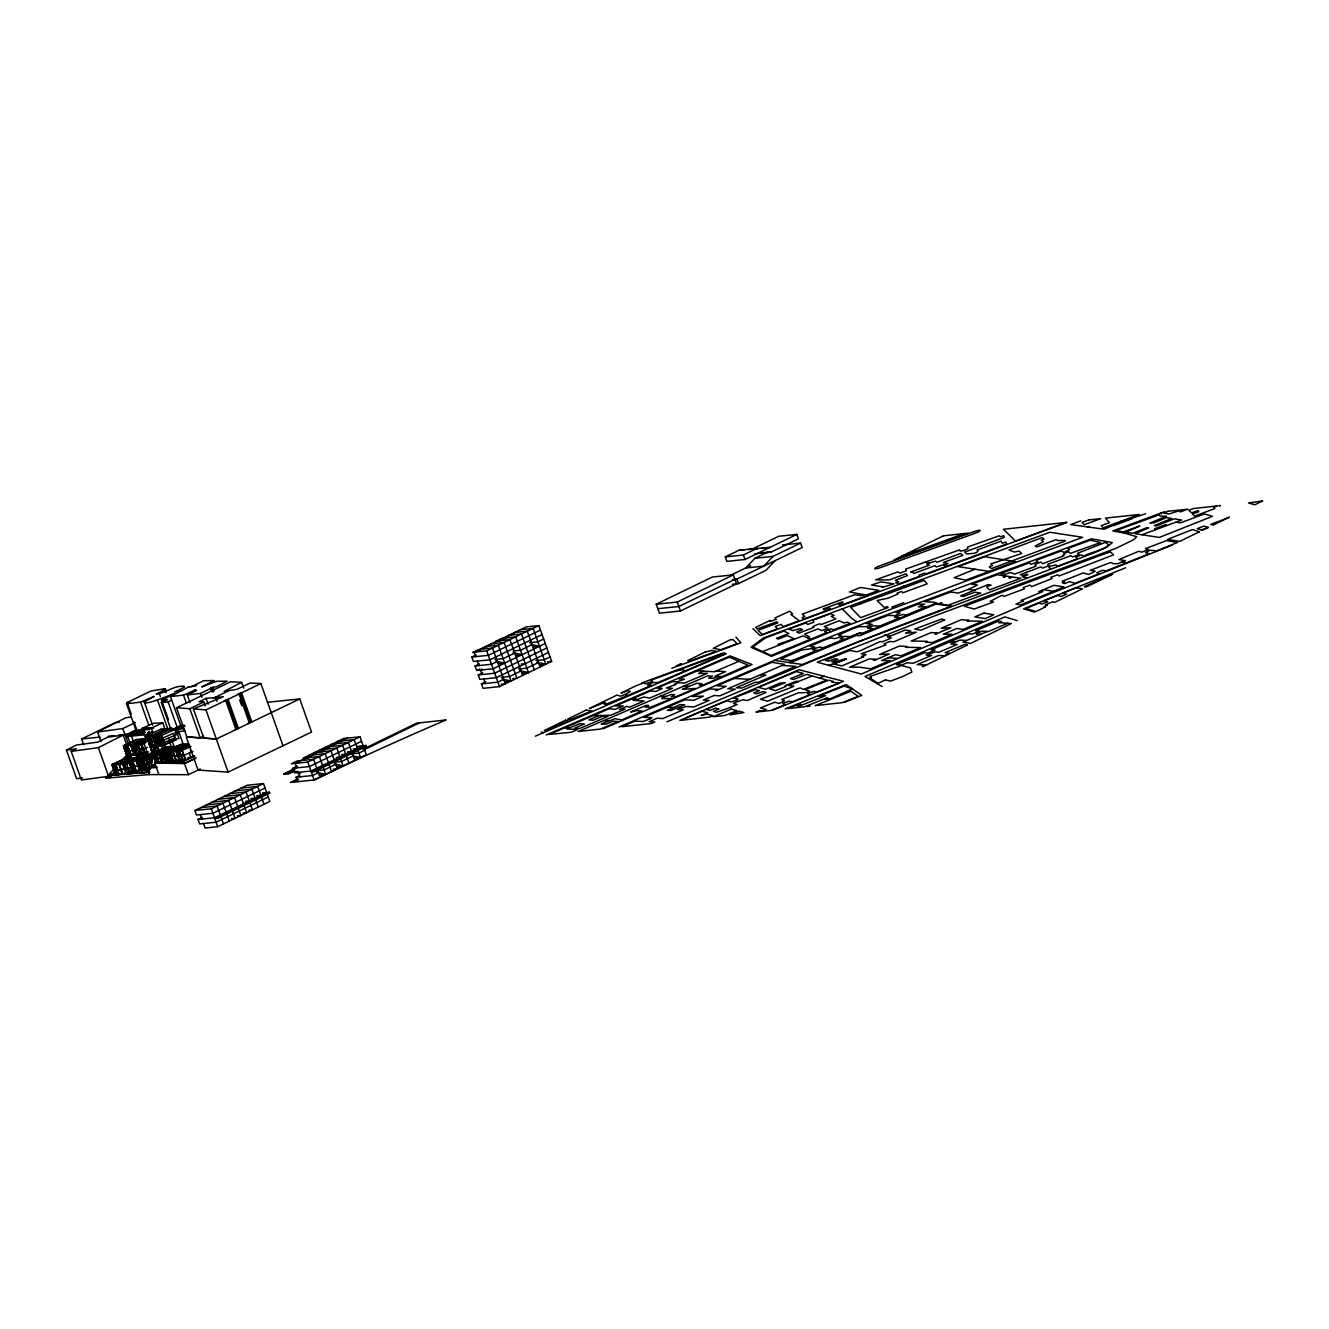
<?xml version="1.0" encoding="UTF-8"?>
<svg xmlns="http://www.w3.org/2000/svg" width="1329" height="1329" viewBox="0 0 1329 1329"><rect width="100%" height="100%" fill="white"/><g stroke="black" fill="none" stroke-linecap="round" stroke-linejoin="round"><path stroke-width="1.5" d="M494.272 644.2L495.95 641.292L501.747 638.485L515.702 636.824L528.46 672.607L522.28 673.255M147.752 737.113L143.914 743.243L145.575 742.396L141.489 744.207L149.944 769.308L141.306 744.373M148.449 736L152.386 731.864L151.656 733.176M153.433 756.118L150.293 761.135L152.187 760.155M155.177 753.344L158.998 750.603L157.403 746.134L154.28 747.745L148.698 756.666L151.755 755.055L157.403 746.134M149.13 731.315L145.226 737.263L142.087 728.442L151.29 728.142L152.569 731.747L150.443 734.97L149.13 731.315L145.476 737.13L146.539 740.103M150.443 734.97L152.386 731.864M146.107 742.114L143.05 743.642L142.735 742.745L148.865 733.492L151.921 731.963L150.194 735.95M143.05 743.642L149.18 734.389L152.237 732.86M149.878 735.053L151.921 731.963M152.536 760.952L149.463 762.464L149.147 761.583L155.277 752.314L158.334 750.802L158.666 751.699L155.593 753.211L155.277 752.314M149.463 762.464L153.549 756.301M142.768 742.712L150.21 732.827M200.247 768.976L188.419 774.691L149.463 774.591L105.672 778.146L113.929 769.109M120.806 761.583L127.684 754.058M114.693 772.614L108.729 775.505L109.526 777.747L115.025 771.717M126.022 759.69L131.521 753.659M767.813 552.033L754.988 558.246L745.702 567.981L763.793 566.121L773.079 556.386L800.573 543.063L802.151 547.548L736.897 579.145L732.877 579.56M775.256 560.572L765.969 570.307L738.492 583.63L732.462 584.245M1080.776 520.835L1070.759 524.606L1104.216 529.224L1121.161 521.749L1145.664 513.742M307.431 758.278L312.564 754.972M321.402 752.081L329.957 746.549M478.872 650.961L485.716 646.542L498.325 645.246L511.067 681.029L504.904 681.677M484.67 648.153L491.497 643.734L504.123 642.439L516.865 678.222L512.745 678.654M502.046 639.731L508.891 635.312L521.5 634.016L534.241 669.816M509.555 635.827L514.688 632.504L527.297 631.209L540.039 667.008M101.054 741.682L97.615 731.997L125.707 717.76L131.554 716.962M82.597 777.914L76.65 778.728L66.45 750.104L76.451 745.037L97.914 742.097L107.599 737.196L123.215 735.07L126.62 744.605M71.201 751.367L98.379 747.646L108.579 776.286L81.385 779.99L71.201 751.367L76.351 748.742L66.45 750.104M98.379 747.646L123.215 735.07M142.735 742.745L145.791 741.233M149.147 761.583L152.204 760.055M160.394 696.579L159.015 692.708L165.826 689.136L163.45 689.386L164.68 688.787L166.059 692.675M152.586 725.235L144.296 701.961L154.147 696.363L140.592 702.161L126.521 703.722L136.87 732.794L144.911 731.914M184.532 725.235L180.794 725.651L170.444 696.562L188.353 687.076L196.609 685.631M171.026 729.737L161.357 702.592L167.604 699.536L161.523 700.2L168.434 719.587M161.357 702.592L168.102 701.845L171.507 700.184M170.444 696.562L183.502 695.133L195.911 689.718L193.951 690.681L196.16 690.715L187.289 694.901L190.047 702.659M212.042 691.927L210.663 688.057L216.992 686.512L227.126 681.196L216.361 681.312L201.809 686.943L214.168 680.614L203.769 680.681L191.376 686.728M126.521 703.722L129.494 702.26L127.086 702.526L131.239 714.155M144.296 701.961C143.914 708.008 198.769 681.827 161.523 700.2M211.078 680.963L212.059 680.481M187.289 694.901L200.48 693.439L211.743 687.94L213.138 691.811M136.87 732.794L139.844 731.349M164.198 730.003L171.674 727.794M362.867 749.323L416.608 723.175L446.129 719.936A696.147 113.696 -19.6 0 0 314.176 779.99L290.403 782.432L297.862 778.827M363.913 749.872L419.399 722.876M666.892 721.813L855.826 642.771L1094.847 552.565L1107.007 547.016L1112.323 542.564L1091.391 538.826L871.957 620.311L812.949 643.817L618.982 727.046M83.644 744.705L81.601 738.974L115.407 722.611L119.51 722.179M118.646 735.153L126.886 734.306L135.774 729.986M145.609 734.671L127.418 736.548L127.102 735.651L137.834 730.452M127.418 736.548L131.039 734.804L143.382 733.525M123.281 745.868L133.116 772.664L123.564 745.835M146.207 735.768L155.692 762.763L146.855 735.568M152.536 745.253L158.367 762.763L149.263 735.601M151.273 740.502L149.529 735.568L158.732 762.597M132.518 745.021L141.987 772.016L132.883 744.855M153.45 735.685L162.919 762.663L157.37 745.12M146.938 771.684L137.734 744.672L147.585 771.484M158.184 735.718L168.019 762.53L158.815 735.518M149.579 769.491L141.04 744.406L150.21 769.292M183.618 728.774L173.8 729.787L173.468 728.89L180.827 725.335M195.529 758.494L184.465 763.461L170.129 762.713L160.925 735.701L175.744 729.189L177.505 734.106L163.168 740.419L160.36 740.436M173.8 729.787L177.438 728.01L183.336 727.412M128.863 755.586L130.508 754.789M175.378 734.256L179.033 732.495L175.179 732.894M115.341 764.457L113.696 765.255L116.985 774.674L133.199 772.664L129.926 763.162L124.627 764.358M105.672 778.146L109.41 776.335M109.526 777.747L111.486 776.8M135.724 772.614L127.152 745.403L125.524 746.184L128.813 755.62L139.794 754.606L148.549 751.932M149.463 774.591L147.07 767.88L154.264 764.408M170.129 762.713L161.557 735.502L158.6 735.518M196.16 757.829L184.449 763.51L154.812 763.079L158.782 774.259M478.573 649.715L472.775 652.522L475.699 652.207M475.716 656.626L474.121 652.157L526.267 626.889L538.893 625.594L551.635 661.393L499.471 686.644L483.025 688.339L481.43 683.87L485.783 681.76M501.781 640.129L506.133 638.036M542.082 634.548L489.919 659.799L473.473 661.493L471.878 657.024L476.214 654.915M474.121 652.157L486.73 650.845L538.893 625.594M540.488 630.062L488.324 655.33L471.878 657.024M545.255 643.485L493.109 668.753L476.646 670.447L475.068 665.979L479.404 663.869M476.646 670.447L479.553 669.035M497.312 661.477L491.514 664.267L475.068 665.979M514.688 653.054L503.11 658.669L494.87 659.516M532.082 644.631L520.486 650.246L513.276 650.994M543.661 639.016L537.88 641.824L529.64 642.671M482.045 669.002L479.138 670.414L482.062 670.115M265.069 788.031L212.906 813.282L196.459 814.993L194.865 810.507L247.011 785.256L263.474 783.562L269.837 801.453L217.69 826.704L205.081 828.017L203.487 823.531M347.334 738.127L295.188 763.394L296.782 767.863M548.445 652.439L496.298 677.69L479.835 679.401L478.241 674.916L482.593 672.823M754.822 553.844L770.903 552.183L798.38 538.876L796.785 534.408L744.988 559.492L726.897 561.37L725.302 556.884L739.339 550.09L769.89 547.432L761.849 548.262M297.281 766.152L292.945 768.262L288.227 773.378L283.841 773.843L288.376 773.827L294.174 771.019L289.639 771.036L294.174 771.019M297.447 766.6C293.194 767.946 280.851 778.811 294.025 770.587M194.865 810.507L211.311 808.813L263.474 783.562M283.841 773.843L295.586 768.677M307.796 762.098L359.96 736.831L366.322 754.722L314.176 779.99L307.796 762.098L291.35 763.793L297.148 760.985L313.594 759.291L319.973 777.183M283.991 774.292L289.788 771.484M546.85 647.971L494.704 673.222L478.241 674.916M748.244 549.525L751.799 549.292L778.711 536.268L796.785 534.408M725.302 556.884L743.393 555.024L757.43 548.229M268.242 796.985L216.095 822.236L199.649 823.93L198.054 819.461L202.39 817.352M361.538 741.3L309.391 766.567L292.945 768.262L294.54 772.73L297.43 771.335M297.713 781.685L296.118 777.216L299.025 775.804M214.501 817.767L266.647 792.499M310.986 771.036L363.133 745.785M656.227 604.213L712.344 577.035L733.375 574.876L736.565 583.83L680.431 611.008L659.417 613.167L656.227 604.213L677.258 602.054L733.375 574.876M269.405 792.217L214.816 818.664L217.557 818.382L269.721 793.114L269.405 792.217L262.544 792.931M365.874 745.503L311.302 771.933L314.043 771.651L366.206 746.4L365.874 745.503L357.734 746.333M503.674 679.368L497.893 682.176L481.43 683.87M521.068 670.946L509.472 676.561L501.249 677.408M538.444 662.523L526.865 668.138L518.642 668.985M550.04 656.908L544.242 659.716L536.019 660.563M293.144 782.15L298.576 779.525M318.379 772.714L312.581 775.521L296.118 777.216M335.755 764.291L324.16 769.906L315.937 770.754M353.149 755.869L341.553 761.484L333.33 762.331M364.727 750.254L358.93 753.061L350.706 753.908M729.571 575.806L750.619 565.606M734.97 579.344L678.837 606.522L657.822 608.699M127.086 702.526L151.107 690.964L164.68 688.787M97.615 731.997L122.866 728.541L135.276 722.561M203.669 736.116L200.197 737.794L186.857 736.864L176.491 707.776L230.748 681.727L241.645 682.358L243.722 688.173M216.328 739.007L186.259 736.93L198.038 770.039L228.106 772.116L311.551 732.063L299.756 698.954L216.328 739.007L203.752 738.027L193.386 708.938L223.372 696.728L206.078 698.373L199.151 701.695L203.769 702.011L205.148 705.898M241.645 682.358L224.069 691.429L237.094 689.253L250.134 682.99L260.883 683.555L283.027 745.752M176.491 707.776L189.831 708.706L203.769 702.011M213.172 698.29L228.306 691.03M193.386 708.938L205.962 709.935L260.883 683.555M679.833 720.401L799.144 669.75L843.5 681.328L772.431 710.301M132.767 772.847L123.647 745.685L136.87 739.422L146.788 738.608M130.79 754.673L127.418 754.955L124.062 745.552L136.804 739.522M142.17 739.09L127.584 745.918L129.345 750.835M145.974 738.675L130.89 745.752L134.345 755.154M145.426 740.253L134.694 745.336L137.983 754.756L141.289 753.194M145.675 740.203L134.877 745.32L136.621 750.237L140.226 748.543M129.378 750.187L127.219 751.134L138.266 750.104L141.522 748.576M138.133 750.237L143.499 749.024M128.813 755.62L132.535 753.908M143.25 749.141L147.303 747.28M115.174 774.142L111.819 764.756L125.059 758.494L139.429 757.297M115.59 774.01L112.251 764.624L124.976 758.593M119.228 774.392L115.773 764.989L130.342 758.145M146.423 751.483L139.794 754.606L136.438 745.287L124.062 745.552M140.126 749.29L141.705 753.776L146.672 751.417M134.146 757.746L119.078 764.806L122.534 774.226M132.485 772.88L128.88 761.035L142.103 754.789L150.044 754.124M137.452 757.563L122.883 764.391L126.155 773.827L129.478 772.249M136.272 770.687L132.817 761.268L147.22 754.457M133 761.268L147.403 754.44M129.677 763.278L132.983 761.716M131.671 768.079L115.39 770.205L117.55 769.242M149.346 754.905L136.123 761.102L139.578 770.504M150.908 755.553L139.927 760.686L143.216 770.106L146.522 768.544M150.243 768.943L146.971 759.457L141.671 760.637L144.961 770.072L148.333 768.395M124.561 769.341L128.398 767.597M129.694 767.63L126.388 769.192L115.457 770.172M154.247 756.002L146.722 759.573L143.349 759.856L146.688 769.242M134.611 765.537L132.451 766.501L143.499 765.454M153.516 756.417L146.904 759.557L150.077 768.959M116.985 774.674L118.73 773.86M126.089 772.531L122.351 774.242L120.773 769.757M145.459 763.893L141.854 765.604L140.093 760.67M143.366 765.587L146.738 763.926M131.289 772.099L127.983 773.677L124.693 764.241L112.251 764.624M128.88 761.035L132.435 760.753L130.757 761.55L134.046 770.97L135.774 770.139L132.219 770.438M148.483 764.491L152.536 762.63M130.607 771.136L148.998 770.023L149.795 772.265L131.405 773.378L130.607 771.136L134.329 769.391M142.087 728.442L153.084 723.375L162.769 722.843L165.46 730.385M151.29 728.142L162.769 722.843M151.356 732.312L152.569 731.747M155.36 765.57L151.855 765.62L143.565 742.23L144.396 743.011M138.415 730.153C184.532 722.544 105.373 738.01 152.22 727.727M138.565 730.585L142.751 728.657L152.386 728.176M161.208 735.668L170.394 762.68L169.68 760.454L183.668 761.218L194.732 756.267M165.776 743.21L160.095 745.735L151.008 745.802L147.735 736.382L149.944 735.452L151.107 738.741M165.095 729.372L149.512 736.249L152.935 745.669M168.185 729.239L152.204 736.349L155.626 745.768L153.882 741.3M152.337 736.349L168.318 729.239M171.009 729.339L155.427 736.216L158.699 745.635M147.735 736.382L161.689 735.386L164.912 744.888L161.955 744.921L158.732 735.402M151.689 740.386L149.413 741.333L158.566 741.233M162.52 738.176L173.534 733.276L175.926 739.987L164.763 744.888L163.168 740.419M158.5 741.266L162.171 739.572M151.008 745.802L152.868 744.971L149.911 744.988L146.572 735.601L160.759 729.289L175.744 729.189M164.115 742.662L175.129 737.761M156.373 762.348L153.034 752.962L167.221 746.649L176.591 746.582M156.789 762.231L153.45 752.829L167.089 746.765M170.212 761.401L166.54 763.095L157.47 763.162L154.181 753.742L156.39 752.812L157.57 756.101M171.557 746.732L155.975 753.609L159.397 763.029M174.78 746.599L158.649 753.709L162.072 763.128M168.019 752.862L165.062 752.878L168.418 762.281L171.358 762.248L167.072 750.619L181.259 744.323L188.834 744.273L172.704 751.367L175.976 760.803L179.814 759.158M171.64 762.132L167.487 750.503L181.143 744.439L188.568 744.39M177.471 746.699L161.872 753.576L165.161 762.996L168.7 761.417M154.181 753.742L168.135 752.746L171.358 762.248M184.266 759.075L180.594 760.769L171.507 760.836L168.235 751.4L170.444 750.486L172.205 755.404L169.929 756.351L179.182 756.151L182.671 754.606M185.611 744.406L170.012 751.267L173.434 760.703M158.151 757.746L155.875 758.693L165.145 758.477M185.678 759.806L182.189 750.403L168.235 751.4M163.567 758.527L167.354 756.832M163.766 758.494L167.205 756.965M181.923 750.52L190.927 746.582M164.962 758.626L168.617 756.932M157.47 763.162L159.33 762.331M177.604 756.184L181.409 754.507M179 756.301L183.95 755.337M171.507 760.836L173.385 760.005L170.428 760.022M183.684 755.453L193.004 751.367M182.754 759.075L179.199 760.67L175.926 751.234L189.731 745.104L176.076 751.234L177.82 756.151M185.263 759.922L194.599 755.836M535.288 736.183L726.232 653.785L723.724 652.788L641.774 682.973M625.278 694.369L630.345 691.545L627.703 690.814L621.092 693.057L636.259 685.664L644.2 682.724L645.263 683.804L650.828 681.96L652.489 681.345L651.276 680.116L721.813 654.051L723.192 654.566L657.888 682.591L653.104 682.508L647.356 684.983L651.559 685.299L627.903 695.466L605.742 704.32L603.898 703.805L605.659 703.107L604.03 702.659L589.561 708.44L616.905 695.1L620.759 696.18L624.746 694.585L627.903 695.466M546.236 734.987L730.103 655.928L752.048 664.566L603.117 728.774M593.382 715.517L610.609 715.318L625.012 709.138L619.364 709.536L626.906 706.314L629.697 707.128L644.05 700.981L633.202 700.35L635.744 699.253M608.549 720.85L603.615 720.567L578.065 731.515L600.525 729.056L618.135 721.514L612.951 721.215L606.389 724.039L601.24 724.288L602.402 723.491L614.962 718.707L621.723 719.986L642.057 710.949L636.491 710.633L630.694 712.045L646.376 705.317L648.535 705.45L644.914 706.995L650.462 707.327L671.859 698.489L661.726 698.639L663.42 697.924L662.025 697.825L671.261 694.469L674.8 694.685L671.261 696.645L675.564 696.894L695.217 688.472L682.375 689.369L683.77 688.655L696.928 683.189L702.044 683.837L699.353 685L702.858 685.199L747.994 665.065L738.758 661.344L714.47 671.76L703.224 671.095L698.689 673.504L707.443 673.288L684.535 683.106L678.322 682.741L674.418 684.418L675.713 684.501L666.394 687.973L672.457 688.339L649.698 698.09L643.967 697.027L637.422 699.353L631.674 699.021M603.997 720.584L707.593 675.863L712.494 676.162L708.606 678.106L712.842 678.355L718.291 676.428L722.727 676.694M678.405 707.609L684.767 704.868L680.182 704.619L667.324 710.301L670.946 710.5L677.757 707.56L682.674 707.842L685.864 706.48L693.971 706.928L709.188 700.4L703.357 700.067L713.972 695.516L719.836 695.831L735.319 689.203L727.81 688.771L784.658 664.384L771.95 662.291L717.128 685.814L726.215 686.329L716.514 690.499L715.401 690.432L717.876 689.369L709.985 688.904L692.343 696.479L703.406 696.13L693.721 700.283L684.684 699.768L643.95 717.245L651.775 717.693L649.532 718.657L650.462 718.707L642.871 721.514L635.129 721.066L621.955 726.714L651.293 723.524L654.798 722.012L649.15 721.697L657.191 718.241L662.822 718.574L683.239 709.819L677.524 709.487L681.511 707.776M597.568 715.75L598.432 715.816L588.863 719.903L593.299 720.168L602.868 716.065L608.001 716.381L579.843 728.442L574.66 728.142L584.428 723.956L580.042 723.69L566.752 728.907L577.6 729.538L571.254 732.262L549.292 734.405L609.313 708.673L614.878 709.42L623.135 705.882L615.493 705.948L650.28 691.047L655.911 691.379L660.181 689.535L662.108 688.405L657.058 688.106L672.208 681.611L677.209 681.91L684.418 679.169L678.654 678.82L727.744 657.789L729.986 657.257L738.758 661.344M888.187 657.755L881.725 660.513L890.131 660.53L870.711 668.803L859.032 667.108L849.596 667.274L869.382 658.852L875.545 659.3L873.369 660.214L874.582 660.314L889.317 654.034L879.615 654.483L899.534 645.994L907.192 646.558L905.448 647.306L920.648 647.539L901.328 655.762L895.248 654.748L888.187 657.755L897.872 658.47L1043.448 596.488L1172.394 544.973M966.465 640.528L962.91 642.04L970.519 643.452L1011.386 623.517L998.66 622.636L1001.485 621.44L998.195 621.208L975.685 630.826L979.506 631.076L972.512 634.066L968.708 633.8L931.214 649.798L935.018 650.064L928.107 653.004L924.336 652.738L896.377 664.666L901.793 665.048L907.109 662.772L913.339 663.204L931.629 655.396L926.097 655.031L935.001 651.924L939.022 652.207L957.212 644.449L950.816 644L960.02 640.08L966.465 640.528L980.619 634.481L976.317 634.182L982.081 631.076L988.411 631.508L1007.747 623.268M980.337 634.465L987.414 631.441M1164.619 511.682L1112.772 530.936L1124.749 533.211L1126.693 532.381L1132.624 533.311L1147.093 527.596L1148.688 527.846L1135.149 533.677L1159.32 537.448L1212.447 516.317L1204.406 513.958L1180.401 522.878L1176.132 522.081L1142.01 534.756M897.872 658.47L861.275 674.019L817.202 662.224L933.739 616.241L1116.127 548.229L1133.521 539.79L1136.81 536.7L1124.749 533.211M762.564 651.559L803.198 635.827L807.451 637.804L809.477 637.023L804.66 634.049L818.049 628.866L821.737 630.577L827.917 628.185L824.329 626.54L839.247 620.759L843.998 622.952L847.237 622.138L850.028 623.417L833.532 629.813L831.273 628.783L824.495 631.408L826.904 632.521L771.036 655.446L752.762 647.024L765.487 637.92L783.811 631.109L788.894 633.468L776.418 638.285L778.213 639.099L787.266 635.594L794.044 638.717L778.013 644.349L779.442 645.014M1087.404 527.115L1089.099 526.417M867.638 626.241L872.206 624.331L866.525 623.6L887.971 615.393L895.181 615.676L900.148 613.101L896.195 612.586L918.09 604.18L924.635 604.213L918.422 606.805L926.28 606.904L906.278 615.244L902.989 614.496L897.291 616.191L894.666 617.287L899.55 617.902L879.732 626.158L873.303 625.793L867.571 628.185L873.037 628.883L862.82 633.152L859.929 632.787L850.693 636.624L844.347 636.358L840.011 638.717L844.181 639.266L823.897 647.705L819.478 647.14L815.258 648.319L812.517 649.765L817.169 650.363L795.822 659.25L790.821 660.596L780.688 658.935L801.902 649.964L811.022 648.735L814.743 647.04L810.158 646.459L810.972 645.828L825.243 639.698L830.625 638.036L835.26 638.618L841.938 636.01L838.616 635.079L853.417 628.434L859.165 626.623L871.143 626.707M935.849 604.13L859.498 635.827L856.308 635.445L790.306 662.722M788.728 662.49L858.916 633.468L862.089 633.867L934.221 603.914L951.547 606.157A696.147 113.696 -19.6 0 0 802.417 664.533L774.325 660.33M968.359 589.395L958.159 593.116L950.767 592.003L924.785 601.688L934.536 602.27L938.257 603.731L941.896 603.017L939.669 603.931L948.125 605.21L980.802 593.099L974.805 592.202L963.525 596.372L960.535 595.924L987.945 584.61L991.118 585.076L986.666 586.92L989.424 589.893L1020.871 578.281L1012.399 577.019L1009.974 578.015L1008.944 577.866L1011.369 576.852L1006.618 576.138L1004.309 577.102L1003.279 576.936L1005.555 575.989L997.232 574.726L971.848 584.212L977.446 585.059L968.359 589.395L974.888 590.375M1043.481 589.644L1038.663 591.621L1042.85 591.571L1021.037 600.525L1023.596 600.957L1015.954 604.097L1020.705 604.911L1053.581 591.372L1043.481 589.644L1054.047 585.308L1063.964 587.003L1053.399 591.339M974.821 569.261L954.089 577.7L965.701 580.108L1015.522 561.586L984.639 556.735L958.226 566.669L989.158 571.37M828.382 665.53L846.54 658.918L833.831 664.085L841.855 665.879L863.767 656.742L861.724 656.393L866.076 654.649L861.358 653.768L885.878 644.98L883.935 643.9L889.882 641.458L893.952 641.757L916.296 632.172L905.498 633.202L910.88 631.009L905.298 629.979L887.706 637.172L891.211 637.82L888.586 639.232L882.19 641.841L880.296 641.492L860.145 650.778L856.873 651.775L849.713 650.429L825.259 660.413L829.08 661.128L834.928 658.735L837.951 659.3L831.821 661.809L834.529 662.307L845.227 658.669M831.24 631.64L771.484 656.343L751.068 647.256L763.195 638.07L1049.827 532.248L1082.67 537.298L831.24 631.64L827.901 630.096M1125.646 567.765L1023.596 608.832L1034.626 612.171M761.966 711.181L766.202 709.487L760.387 707.958L774.707 702.227L779.06 703.373L784.21 701.297L782.814 700.915L784.077 700.134L781.701 699.503L798.297 692.841L806.786 692.509L809.56 691.163L805.092 689.651L828.615 680.215L833.3 681.445L831.738 682.076L839.263 683.04L817.119 691.927L813.348 691.379L807.583 693.688L809.793 694.851L792.832 701.662L788.678 701.263L782.748 703.639L785.024 704.785L770.837 710.467L755.952 712.095L759.706 710.583L762.663 711.364M844.181 702.46L861.757 695.383L846.108 684.551L785.173 708.905M811.969 676.062L788.429 685.482L793.745 686.179L792.4 686.993L760.537 699.27L767.63 701.197L798.181 688.505L800.241 687.957L803.613 689.352L826.771 680.099L806.686 674.368L793.546 679.484L790.473 678.67L803.331 673.454L796.387 671.544L758.46 687.359L765.421 689.269L780.289 683.006L785.273 682.724L769.574 689.003L775.555 690.631L786.054 686.428L785.007 685.731L796.47 681.162L798.114 681.611M1121.942 562.084L1125.48 560.672L1118.902 559.575L1138.687 551.286L1141.827 552.166L1148.555 549.475L1145.465 548.611L1166.513 540.604L1177.511 542.481L1156.762 550.837L1149.884 550.256L1145.532 552.631L1149.369 553.695L1106.409 570.789L1102.771 570.291L1096.79 572.666L1098.784 573.879L1074.912 583.331L1069.629 581.62L1064.828 583.547L1062.253 582.8L1064.629 581.836L1062.452 581.205L1083.168 572.965L1088.368 574.477L1091.325 573.314L1095.196 571.138L1090.179 570.324L1110.695 562.449L1113.204 563.679L1117.689 563.712L1121.759 562.051L1126.327 562.898M1218.012 521.699L1229.408 517.164L1213.211 525.055L1210.802 524.34L1217.696 521.599L1219.308 522.081M1201.316 529.922L1208.41 527.397L1202.529 530.271L1197.196 528.709L1203.841 526.068L1207.961 527.281M819.412 678.089L824.279 676.179M866.292 595.027L878.818 590.309L860.345 587.468L849.381 591.953L867.937 595.342L840.028 605.675L838.732 604.413L843.084 602.635L842.287 601.854L823.166 608.931L823.93 609.695L829.379 607.868L830.592 609.097L803.547 619.115L802.068 617.653L804.826 616.639L802.301 614.131L854.763 594.694L860.976 595.674L863.883 594.595M903.786 602.652L891.942 607.071L892.623 608.017M1113.337 525.736L1131.992 518.775L1130.597 517.679M671.826 668.321L740.868 642.771L735.917 637.056M948.175 565.722L1006.601 544.026L1005.854 542.082L1002.182 543.179L1001.152 541.102L977.064 550.023L977.961 550.937L977.048 552.216L973.841 553.396L966.632 553.894L964.788 552.033L1004.259 537.398L1003.677 535.687L1000.405 536.85L999.192 535.803L967.479 547.083L967.977 548.561L963.974 550.538L960.136 551.086L959.704 549.841L905.664 569.094L906.278 570.789L900.015 573.098L897.839 571.919L875.595 579.843L889.201 579.959L905.896 573.796L907.508 575.557L895.43 580.258L898.47 581.77L895.613 582.816L899.966 583.514L919.253 576.404L919.103 575.108L924.502 573.115L926.114 573.862L948.175 565.722L942.959 564.941L936.28 566.968L935.018 565.639L913.787 573.48L912.259 571.835L910.681 572.035L929.403 565.124L926.645 563.911L935.5 561.12L936.962 562.283L960.468 553.462L962.827 555.323L944.088 562.217L943.374 562.732L948.075 563.496L943.773 565.058M1120.646 521.367L1103.203 527.846L1101.276 525.636L1109.416 522.629L1105.479 518.127L1139.302 514.439L1120.646 521.367L1122.108 522.463M1176.132 522.081L1181.697 520.021L1174.321 518.825L1156.38 525.869L1154.452 525.57L1171.713 518.443L1166.546 517.629L1153.954 522.829L1149.95 523.028L1166.513 516.2L1160.35 516.184L1158.971 514.888L1115.795 530.686L1123.204 531.849L1139.867 525.952L1125.779 532.248L1126.693 532.381M1066.988 522.33L760.238 635.627L752.962 628.733M964.306 533.544L901.76 556.153M187.904 687.309L189.798 686.711M159.015 692.708L156.457 694.07C166.075 693.007 173.866 685.315 184.083 686.279L182.987 686.827L184.548 687.126L174.481 692.044L181.458 690.465M210.663 688.057L211.743 687.94M782.482 544.94L800.573 543.063M751.799 549.292L757.829 548.678M754.988 558.246L773.079 556.386M520.486 629.697L533.095 628.401L545.837 664.201L539.674 664.832M497.295 640.927L509.921 639.631L522.662 675.414M495.95 641.292L500.335 640.844M479.919 649.349L492.527 648.054L505.269 683.837L501.166 684.269M533.294 646.941L539.458 646.293L530.587 644.316M515.918 655.347L522.081 654.715L513.21 652.738M498.525 663.769L504.688 663.138L495.817 661.161M521.151 664.085L525.271 663.669M547.515 661.809L551.635 661.393M267.295 702.293L299.756 698.954M177.122 727.129L184.98 726.315M173.468 728.89L183.302 727.877M81.601 738.974L100.124 737.063M108.363 736.216L114.527 735.568M145.127 732.412L130.724 733.907L133.432 741.549M165.71 730.302L169.813 729.87M127.102 735.651L143.283 733.99M175.195 731.963L185.395 730.9M148.898 735.784L151.506 741.366M130.541 754.789L126.986 755.088L123.929 745.652M138.382 744.473L136.438 745.287L138.266 750.104M141.04 744.406L138.116 744.489L147.22 771.667M359.96 736.831L343.497 738.525L302.929 758.178L319.392 756.483L325.755 774.375L319.591 775.006M337.699 741.333L354.162 739.638L360.524 757.53L354.361 758.178M331.918 744.14L348.364 742.446L354.743 760.338M156.041 762.58L185.312 763.095M167.388 762.73L158.55 735.552M170.76 762.514L161.291 735.518M326.12 746.948L342.566 745.253L348.946 763.145M320.322 749.755L336.769 748.061L343.148 765.953L336.968 766.584M363.465 746.682L366.206 746.4M314.524 752.563L330.971 750.868L337.35 768.76L333.23 769.192M353.232 749.008L357.351 748.592M308.727 755.37L325.19 753.676L331.552 771.568M347.434 751.815L351.554 751.4M341.636 754.623L345.756 754.207M336.353 757.38L339.958 757.015M294.54 772.73L313.727 770.754L314.043 771.651M241.23 788.064L257.676 786.369L264.039 804.261M235.432 790.871L251.879 789.177L258.258 807.068M229.635 793.679L246.081 791.984L252.46 809.876L248.855 810.241M223.837 796.486L240.283 794.775L246.662 812.683L243.057 813.049M266.979 793.396L269.721 793.114M218.039 799.294L234.502 797.583L240.865 815.491L237.26 815.856M256.746 795.739L260.866 795.307M212.241 802.101L228.704 800.39L235.067 818.299L231.462 818.664M250.948 798.546L255.068 798.114M206.46 804.892L222.907 803.198L229.269 821.106M245.666 801.304L249.271 800.922M200.662 807.7L217.109 806.005L223.488 823.914M198.054 819.461L217.242 817.485L217.557 818.382M224.086 700.632L225.631 700.483L235.997 729.571L234.452 729.721M237.609 694.17L239.07 694.037L249.42 723.126L247.975 723.258M123.647 745.685L127.202 745.386M125.408 750.603L128.946 750.32M141.705 753.776L145.094 753.493M124.81 758.61L137.286 757.58M111.819 764.756L115.374 764.457M126.288 763.56L129.843 763.261M145.177 764.673L148.732 764.374L145.094 764.773M130.624 765.969L134.179 765.67M113.58 769.674L117.135 769.375M132.917 771.053L129.295 760.902L141.754 760.537L145.027 769.956L134.462 770.837L131.172 761.417M134.046 770.97L144.961 770.072M109.41 775.172L149.429 771.999M108.729 775.505L148.665 772.365M739.339 550.09L744.672 549.757M758.427 552.98L770.903 552.183M147.718 767.581L157.204 767.165M147.07 767.88L156.407 767.547M160.493 729.405L175.478 729.305M177.089 734.239L175.328 729.305M149.944 735.452L146.987 735.469L150.327 744.871M149.529 735.585L146.572 735.601L155.692 762.763M174.132 735.601L175.727 740.087L172.77 740.103M175.245 738.642L179.033 738.608L177.438 734.14M160.477 740.319L163.434 740.303M149.828 741.2L158.683 741.117M167.554 742.429L170.361 742.413L168.766 737.927M166.956 746.765L177.322 746.699M167.487 750.503L170.444 750.486M167.072 750.619L170.029 750.603L171.906 756.201M181.525 748.742L185.412 759.922L182.455 759.939L179.116 750.553L182.073 750.52M153.45 752.829L156.39 752.812M153.034 752.962L155.991 752.928L157.736 757.862M188.053 757.447L190.861 757.43L189.266 752.962M166.823 757.796L169.78 757.779L166.939 757.68L165.195 752.762M170.843 759.906L173.65 759.889M185.528 759.806L182.721 759.823L179.232 750.42M180.711 760.653L171.923 760.703L170.328 756.234M171.491 762.132L168.683 762.148L167.089 757.68M782.067 665.497L795.789 666.278L758.311 682.342L755.453 682.192L741.798 688.04L736.283 687.724L765.869 675.032L760.537 674.733M734.322 678.438L749.838 679.318M667.64 707.094L673.089 707.393M716.098 671.062L725.634 671.627L714.902 676.228L718.291 676.428M564.925 727.711L568.978 727.943M697.492 670.746L703.224 671.095M683.837 686.046L689.12 686.362M660.314 696.13L665.281 696.429M950.002 641.791L955.186 642.14M925.134 562.2L929.403 562.898M1026.636 577.7L1022.283 576.803L1027.832 574.709L1027.001 574.128L1023.662 575.391L1020.207 574.693L1040.856 566.885L1042.617 568.098L1049.329 565.556L1047.617 564.376L1070.892 555.655L1072.719 556.917L1079.281 554.442L1077.553 553.246L1105.196 542.448C1117.905 547 1083.683 553.894 1084.78 556.054L1080.676 554.99L1075.875 557.383L1077.719 558.662L1057.668 566.237L1055.708 564.891L1050.143 566.353L1048.863 567.483L1050.641 568.679M884.566 635.079L889.998 636.226M536.966 662.207L545.837 664.201M519.573 670.63L528.46 672.607M502.196 679.053L511.067 681.029M353.431 755.952L360.524 757.53M334.26 763.976L343.148 765.953M316.883 772.398L325.755 774.375M676.926 670.63L682.325 669.766L685.531 670.663M1017.266 620.643L1004.84 616.922L865.029 676.461L882.157 686.561M541.202 732.03L543.262 732.728M807.451 637.804L810.358 639.149M295.603 771.352L300.337 773.644M295.752 771.8L298.925 773.328M856.657 621.59L851.839 618.517L842.137 608.798M905.414 587.468L903.836 585.989M1155.599 529.706L1154.585 528.743L1165.799 524.59L1166.796 525.553M868.767 598.964L870.063 600.442M1160.666 513.144L1161.347 514.057M743.393 555.024L744.988 559.492M736.897 579.145L738.492 583.63M677.258 602.054L680.431 611.008M486.73 650.845L499.471 686.644M477.31 661.094L478.905 665.58M480.5 670.049L482.078 674.517M483.673 679.003L485.268 683.471M298.377 772.348L299.972 776.817M241.513 692.858L251.862 721.946L250.433 722.079L240.067 693.007M239.685 700.001L241.762 705.815M228.04 699.336L238.389 728.408L236.878 728.558L226.511 699.469M212.889 686.96L214.268 690.847M215.713 697.459L217.092 701.33M206.078 698.373L208.138 704.187M200.48 693.439L201.858 697.326M205.962 709.935L228.106 772.116M189.831 708.706L200.197 737.794M183.502 695.133L186.259 702.891M190.346 749.971L190.678 750.868M211.311 808.813L217.69 826.704M168.102 701.845L183.468 744.954M183.668 761.218L188.419 774.691M200.297 814.594L201.892 819.063M179.182 756.151L177.438 751.234L180.594 760.769M157.669 700.499L168.019 729.571M171.79 740.22L174.498 747.862M173.119 751.25L176.392 760.686M169.481 741.682L171.491 747.347M172.969 751.25L176.126 760.803M169.747 751.4L171.507 756.317M168.65 751.284L170.394 756.201M163.583 740.303L165.178 744.772L162.221 744.788L160.626 740.319M163.268 753.676L166.54 763.095M156.805 736.316L160.095 745.735M161.756 753.693L163.5 758.61M155.294 736.332L157.055 741.25M140.592 702.161L148.881 725.435M158.915 753.593L162.354 763.012M152.47 736.233L155.892 745.652M156.373 746.632L157.968 751.101M160.344 758.66L161.939 763.128M148.865 733.492L149.18 734.389M155.709 753.726L157.453 758.643M149.247 736.366L150.991 741.283M151.755 755.055L152.818 758.045M149.097 756.467L150.692 760.936M133.996 721.913L137.452 731.614M145.26 753.477L141.738 744.09L138.199 744.39L141.455 753.892M147.154 759.44L150.493 768.827M141.489 744.207L145.011 753.593M145.143 758.228L146.306 761.5M143.416 759.739L146.938 769.126M131.139 745.619L134.594 755.038M136.555 760.969L138.299 765.886M126.886 734.306L130.275 743.841M136.372 760.985L139.827 770.388M122.866 728.541L128.398 744.057M127.767 745.901L131.056 755.337M127.351 746.034L129.096 750.951M132.568 761.401L134.329 766.318M125.939 746.051L127.7 750.985M127.634 751.001L129.229 755.487M124.693 747.812L127.169 755.071M128.298 768.361L129.893 772.83M126.371 763.461L129.644 772.946M123.049 764.391L124.793 769.308M119.328 764.69L122.783 774.109M115.939 764.972L117.7 769.89M115.523 765.105L117.268 770.023M114.128 765.122L117.401 774.541M153.715 735.651L162.919 762.663M136.438 754.473L139.063 762.198M136.173 754.507L138.797 762.215M130.441 755.038L133.066 762.763M130.159 755.071L132.8 762.796M126.787 745.569L135.99 772.581M718.723 709.021L713.457 711.364L716.547 712.244L727.129 708.59L737.18 704.569L733.475 703.539L734.322 702.792L743.027 699.718L747.164 700.582L766.036 692.442L762.912 691.578L756.749 693.771L753.693 692.924L759.341 690.665L755.52 689.585L733.907 697.908L738.143 699.104L736.399 699.802L737.263 700.051L731.05 701.928L726.813 700.748L706.048 709.354L709.968 710.45L715.7 708.174L718.723 709.021M885.563 679.883L877.921 683.339L869.864 677.823L871.259 677.292L869.997 676.428L901.577 665.547L910.398 667.889L911.86 672.059L902.823 676.478L890.463 681.146L885.563 679.883M882.954 586.803L882.19 587.385L893.919 583.846L880.861 581.869L871.525 585.059L882.954 586.803M1069.33 549.625L1064.08 552.415L1061.223 550.97L1036.338 560.207L1037.866 561.718L1030.922 564.293L1029.427 562.815L1000.571 573.513L1005.422 574.261L1010.322 572.434L1014.691 574.078L1036.039 566.171L1034.776 564.941L1037.019 563.546L1040.939 562.101L1042.551 563.695L1063.781 555.821L1062.967 555.024L1064.778 554.343L1063.914 553.512L1068.649 551.751L1070.31 553.379L1100.545 542.581L1090.245 540.189L1068.067 548.395L1069.33 549.625M802.251 629.647L796.785 631.939L798.862 633.119L813.929 627.371L812.8 626.723L814.677 625.693L819.694 623.766L821.106 624.564L835.791 618.949L831.273 616.374L834.014 615.327L830.642 613.682L812.85 620.311L813.797 622.221L807.766 624.447L805.739 622.936L789.027 629.099L792.732 630.644L800.44 628.6L802.251 629.647M565.539 720.152L544.309 730.518L568.314 720.933L565.539 720.152M586.172 710.101L567.699 719.105L569.892 719.72L591.97 710.899L586.172 710.101M681.412 663.636L676.046 666.261L681.412 663.636M705.267 652.007L687.757 660.546L688.771 661.526L716.331 651.31L711.679 650.446L705.267 652.007M730.85 639.515L713.191 648.319L720.8 649.748L737.047 643.734L733.359 639.847L730.85 639.515M769.79 620.527L755.603 627.454L757.148 628.933L776.717 621.822L777.847 622.902L758.078 630.345L762.331 634.431L777.598 628.767L775.256 626.524L781.037 624.381L783.379 626.623L799.178 620.759L790.938 614.53L792.599 613.915L789.758 611.174L775.006 617.985L776.302 619.214L770.621 621.324L769.79 620.527M943.424 535.82L893.852 560.007L968.409 533.095L943.424 535.82M967.379 644.98L923.323 666.477L922.193 666.394L925.665 664.915L917.16 664.616L938.656 655.463L944.487 655.895L949.388 653.237L945.152 652.689L964.92 644.283L967.379 644.98M1045.508 606.871L1036.005 611.506L1025.988 608.532L1038.763 603.067L1041.953 604.014L1047.684 601.721L1044.179 600.675L1057.435 595.409L1061.007 596.472L1066.672 594.213L1062.785 593.066L1075.925 587.833L1082.487 588.813L1054.711 602.369L1052.734 601.788L1045.541 604.645L1047.418 605.193L1044.195 606.473L1045.508 606.871M1112.572 574.145L1086.358 586.936L1084.281 586.637L1112.572 574.145M1199.339 531.816L1179.687 541.401L1167.61 539.358L1192.495 529.54L1199.339 531.816M1262.55 500.983L1254.792 504.771L1248.512 502.943L1262.55 500.983M690.033 716.298L681.578 720.218L709.304 717.178L712.959 715.716L706.878 714.138L701.147 715.434L707.776 712.776L701.778 711.198L690.033 716.298M944.653 619.978L920.997 630.212L914.751 629.099L941.663 618.998L944.653 619.978M943.856 630.478L936.197 634.016L934.968 633.933L937.161 633.003L931.097 632.554L911.196 641.027L927.193 641.309L925.383 642.073L932.31 642.572L951.863 634.249L943.324 634.232L956.847 628.467L963.043 629.481L982.38 621.258L967.063 621.008L968.808 620.261L961.249 619.713L941.331 628.202L950.916 627.753L943.856 630.478M984.025 613.101L974.855 616.872L985.287 618.633L993.81 614.746L984.025 613.101M979.29 607.17L974.223 609.031L964.256 606.257L1103.319 554.293L1110.496 551.9L1113.536 554.841L1059.047 575.989L1057.768 574.743L1050.79 577.334L1052.053 578.564L1031.586 586.604L1029.992 585.076L1023.164 587.601L1024.426 588.83L1003.877 596.455L1002.681 595.276L999.258 596.555L990.255 601.356L993.461 602.02L979.29 607.17M754.54 712.095L754.54 712.095M850.925 691.263L815.076 705.633L842.353 702.659L858.169 696.33L850.925 691.263M731.216 709.105L713.241 716.763L724.837 715.484L736.98 710.633L731.216 709.105M739.19 711.281L730.103 714.919L743.908 712.51L739.19 711.281M843.998 686.146L818.598 696.23L825.608 695.682L798.629 706.397L797.433 706.048L801.171 704.553L799.46 704.021L787.914 708.606L804.593 706.779L826.904 697.908L827.817 698.19L824.711 699.419L830.824 698.522L852.57 688.787L843.998 686.146M808.796 705.815L807.035 706.513L810.009 706.197L808.796 705.815M1064.595 540.405L1057.502 540.571L1056.306 539.574L1036.421 547.016L1035.208 546.02L1043.298 541.734L1041.338 540.122L1044.062 539.109L1042.202 537.564L1009.043 549.957L1014.359 552.017L1019.061 551.153L1021.768 553.445L990.72 563.961L992.547 565.523L989.241 566.752L991.384 568.579L1065.293 541.069L1064.595 540.405M1197.761 510.602L1191.615 512.878L1188.807 510.236L1193.376 508.542L1217.281 505.934L1213.593 507.296L1214.922 508.542L1194.588 516.101L1192.395 514.041L1198.891 511.632L1197.761 510.602M1220.304 505.601L1219.075 505.734L1220.304 505.601M1168.108 511.3L1163.34 513.077L1169.088 513.974L1179.155 510.801L1180.368 511.931L1187.91 509.14L1168.108 511.3M1066.207 522.43L1015.555 541.053L1003.428 529.274L1066.207 522.43M860.81 603.715L850.726 607.419L860.561 617.669L888.187 607.519L887.34 606.589L884.466 607.635L877.107 600.509L888.27 598.133L897.955 593.997L897.175 593.083L901.61 591.455L902.79 592.8L927.127 583.863L924.104 580.341L860.81 603.715M1088.667 519.971L1082.171 522.363L1084.231 524.706L1100.694 518.659L1088.667 519.971M974.19 531.583L879.648 565.855A5.798 0.947 -19.6 0 0 874.715 568.662A5.798 0.947 -19.6 0 0 880.662 567.516L975.22 533.228A5.798 0.947 -19.6 0 0 980.154 530.437A5.798 0.947 -19.6 0 0 974.19 531.583M156.938 736.2L148.134 736.249L151.423 745.685L160.211 745.619L156.938 736.2M163.384 753.56L154.596 753.609L157.885 763.045L166.673 762.979L163.384 753.56"/></g></svg>
